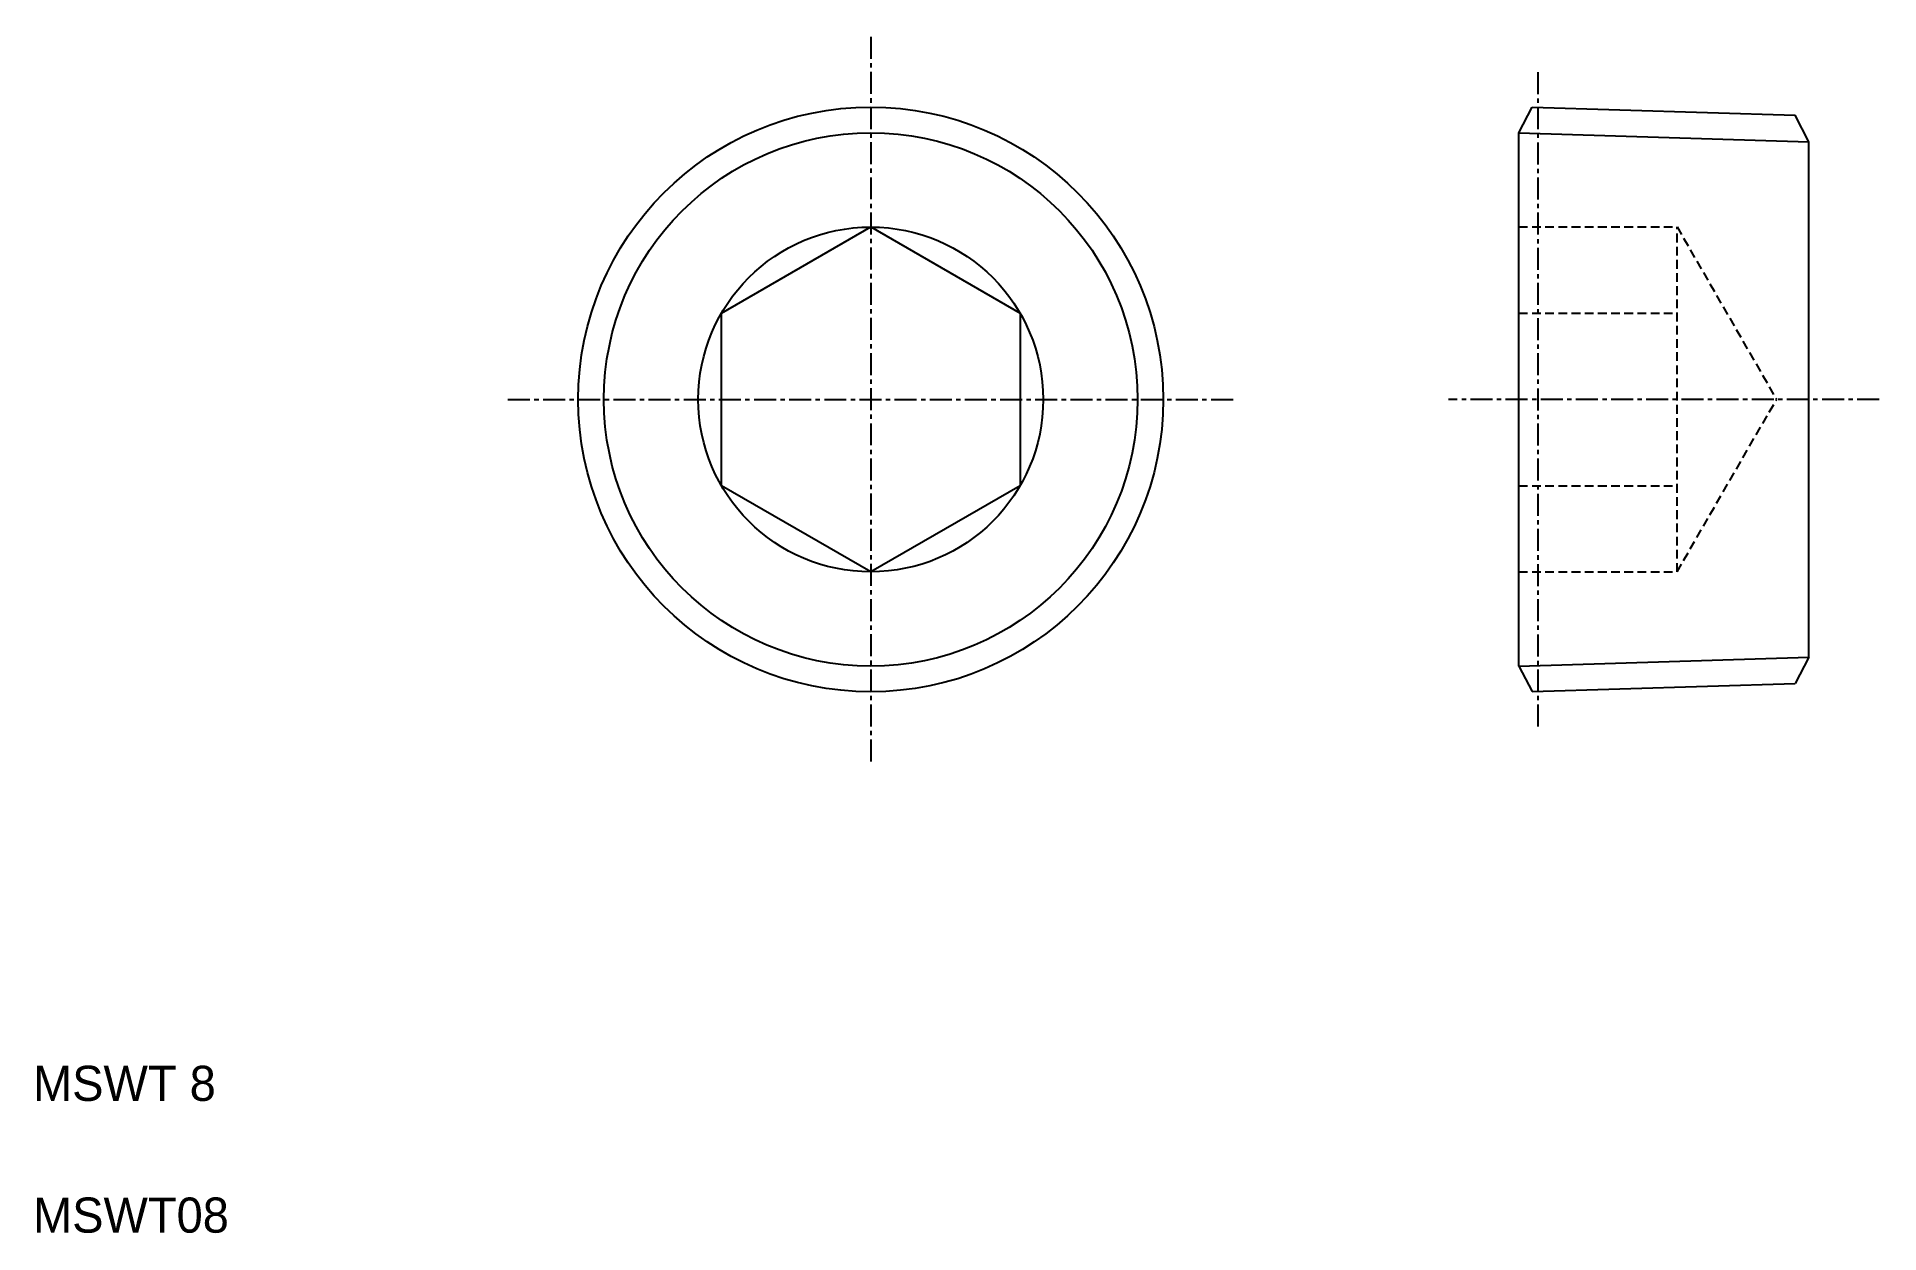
# Model space of a CAD drawing. Extents: x 5 to 110, y 5 to 73.
import ezdxf

# ---------------------------------------------------------------- set-up
doc = ezdxf.new("R2010")
doc.units = 0
doc.linetypes.add('CENTER', pattern=[2, 1.25, -0.25, 0.25, -0.25])
doc.linetypes.add('DASHED', pattern=[0.75, 0.5, -0.25])
doc.layers.get('0').update_dxf_attribs({"linetype": 'CONTINUOUS'})
doc.layers.add('CENTER', color=1, linetype='CENTER')

msp = doc.modelspace()

# ---------------------------------------------------------------- linework, layer by layer
at = {"color": 7, "linetype": 'CONTINUOUS'}
for p, q in [((89.53, 67.6), (90.29, 69.06)), ((90.29, 69.06), (105.25, 68.59)), ((106.03, 67.09), (105.25, 68.59)), ((89.53, 37.24), (89.53, 67.6)), ((106.03, 37.76), (106.03, 67.09)), ((44.16, 57.33), (52.66, 62.24)), ((52.66, 62.24), (61.16, 57.33)), ((44.16, 47.51), (44.16, 57.33)), ((61.16, 57.33), (61.16, 47.51)), ((52.66, 42.61), (44.16, 47.51)), ((61.16, 47.51), (52.66, 42.61)), ((106.03, 37.76), (105.25, 36.25)), ((89.53, 37.24), (90.29, 35.79)), ((90.29, 35.79), (105.25, 36.25))]:
    msp.add_line(p, q, dxfattribs=at)
at = {"color": 3, "linetype": 'CONTINUOUS'}
for p, q in [((89.53, 67.6), (106.03, 67.09)), ((89.53, 37.24), (106.03, 37.76))]:
    msp.add_line(p, q, dxfattribs=at)
at = {"color": 3, "linetype": 'DASHED'}
for p, q in [((89.53, 62.24), (98.53, 62.24)), ((98.53, 62.24), (104.19, 52.42)), ((98.53, 42.61), (98.53, 62.24)), ((89.53, 57.33), (98.53, 57.33)), ((89.53, 52.42), (89.53, 52.42)), ((98.53, 42.61), (104.19, 52.42)), ((89.53, 47.51), (98.53, 47.51)), ((89.53, 42.61), (98.53, 42.61))]:
    msp.add_line(p, q, dxfattribs=at)
at = {"color": 7, "linetype": 'CONTINUOUS'}
for radius in [16.64, 15.18]:
    msp.add_circle((52.66, 52.42), radius, dxfattribs=at)
at = {"color": 3, "linetype": 'CONTINUOUS'}
msp.add_circle((52.66, 52.42), 9.81, dxfattribs=at)
at = {"layer": 'CENTER', "color": 1, "linetype": 'CENTER'}
for p, q in [((52.66, 73.06), (52.66, 31.79)), ((90.63, 33.8), (90.63, 71.05)), ((32.02, 52.42), (73.29, 52.42)), ((110.03, 52.42), (85.53, 52.42))]:
    msp.add_line(p, q, dxfattribs=at)

# ---------------------------------------------------------------- texts
for s, p in [('MSWT 8', (5, 12.5)), ('MSWT08', (5, 5))]:
    msp.add_text(s, height=2).set_placement(p)

doc.saveas('drawing.dxf')
